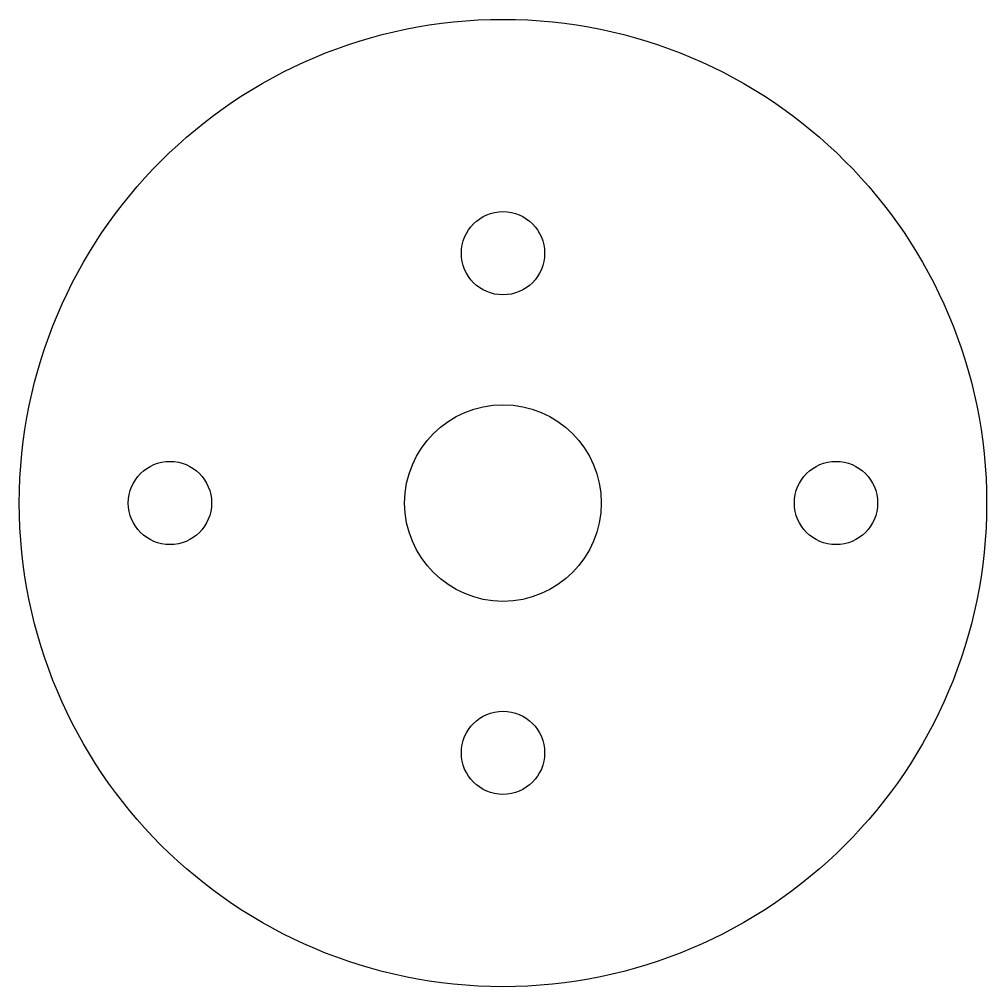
# Model space of a CAD drawing. Header units: millimetres. Extents: x -6.9 to 16.3, y -4.7 to 18.6.
import ezdxf

# ---------------------------------------------------------------- set-up
doc = ezdxf.new("R2010")
doc.units = ezdxf.units.MM
doc.header["$MEASUREMENT"] = 0

msp = doc.modelspace()

# ---------------------------------------------------------------- linework, layer by layer
for centre, radius in [((4.695, 6.939), 11.618), ((4.695, 12.939), 1), ((4.695, 6.939), 2.362), ((-3.305, 6.939), 1), ((12.695, 6.939), 1), ((4.695, 0.939), 1)]:
    msp.add_circle(centre, radius)

doc.saveas('drawing.dxf')
